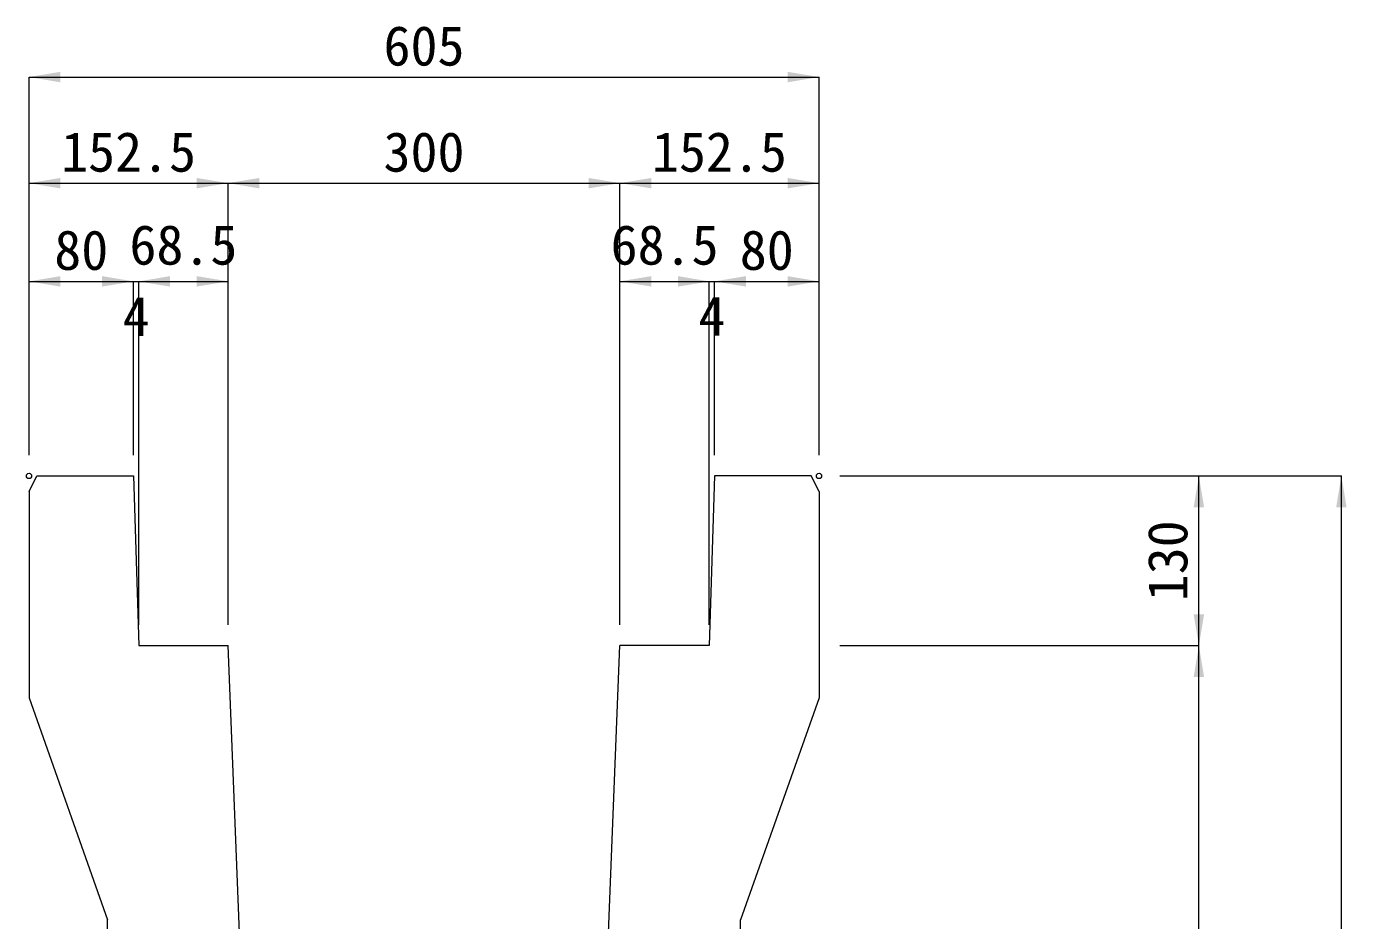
# Model space of a CAD drawing. Units: millimetres at full size; some dimension numbers follow another scale. Extents: x 190759 to 276146, y -52712 to -16236.
# Drawn here: x 243734 to 244746, y -29873 to -29188 of the extents above; entities that cross this region are included whole.
import ezdxf
from ezdxf.enums import TextEntityAlignment as Align

# ---------------------------------------------------------------- set-up
doc = ezdxf.new("R2010")
doc.units = ezdxf.units.MM
doc.header["$LTSCALE"] = 18
for name, color, linetype, lineweight in [('寸法線', 7, 'Continuous', 9), ('本体', 2, 'Continuous', 13), ('補助線', 8, 'Continuous', 13)]:
    doc.layers.add(name, color=color, linetype=linetype, lineweight=lineweight)
doc.styles.add('ＭＳ ゴシック', font='')
doc.styles.get('ＭＳ ゴシック').set_extended_font_data('MS Gothic')

# ---------------------------------------------------------------- blocks, each defined once
blk = doc.blocks.new('filled_arrow')
at = {"color": 0, "linetype": 'Continuous', "lineweight": -2}
blk.add_solid([(7.5, 1.25), (0, 0), (7.5, -1.25)], dxfattribs=at)

msp = doc.modelspace()

# ---------------------------------------------------------------- linework, layer by layer
at = {"layer": '寸法線'}
for p, q in [((243736.48, -29227.17), (244341.48, -29227.17)), ((243736.48, -29516.68), (243736.48, -29227.17)), ((244341.48, -29516.68), (244341.48, -29227.17)), ((243736.48, -29308.43), (243888.98, -29308.43)), ((243736.48, -29516.68), (243736.48, -29308.43)), ((243888.98, -29308.43), (244188.98, -29308.43)), ((243888.98, -29646.68), (243888.98, -29308.43)), ((243888.98, -29646.68), (243888.98, -29308.43)), ((244188.98, -29646.68), (244188.98, -29308.43)), ((244188.98, -29308.43), (244341.48, -29308.43)), ((244188.98, -29646.68), (244188.98, -29308.43)), ((244341.48, -29516.68), (244341.48, -29308.43)), ((243736.48, -29383.65), (243816.48, -29383.65)), ((243736.48, -29516.68), (243736.48, -29383.65)), ((243768.48, -29383.65), (243868.48, -29383.65)), ((243816.48, -29516.68), (243816.48, -29383.65)), ((243816.48, -29516.68), (243816.48, -29383.65)), ((243820.48, -29646.68), (243820.48, -29383.65)), ((243820.48, -29383.65), (243888.98, -29383.65)), ((243820.48, -29646.68), (243820.48, -29383.65)), ((243888.98, -29646.68), (243888.98, -29383.65)), ((244188.98, -29383.65), (244257.49, -29383.65)), ((244188.98, -29646.68), (244188.98, -29383.65)), ((244209.49, -29383.65), (244309.49, -29383.65)), ((244257.49, -29646.68), (244257.49, -29383.65)), ((244257.49, -29646.68), (244257.49, -29383.65)), ((244261.49, -29516.68), (244261.49, -29383.65)), ((244261.49, -29383.65), (244341.48, -29383.65)), ((244261.49, -29516.68), (244261.49, -29383.65)), ((244341.48, -29516.68), (244341.48, -29383.65)), ((244357.48, -29532.68), (244632.4, -29532.68)), ((244357.48, -29532.68), (244741.53, -29532.68)), ((244632.4, -29662.68), (244632.4, -29532.68)), ((244741.53, -30272.68), (244741.53, -29532.68)), ((244357.48, -29662.68), (244632.4, -29662.68)), ((244357.48, -29662.68), (244632.4, -29662.68)), ((244632.4, -30162.68), (244632.4, -29662.68))]:
    msp.add_line(p, q, dxfattribs=at)
at = {"layer": '本体'}
for p, q in [((243736.48, -29544.68), (243742.48, -29532.68)), ((243742.48, -29532.68), (243816.48, -29532.68)), ((243816.48, -29532.68), (243820.48, -29662.68)), ((244261.49, -29532.68), (244257.49, -29662.68)), ((244335.49, -29532.68), (244261.49, -29532.68)), ((244341.48, -29544.68), (244335.49, -29532.68)), ((243736.48, -29544.68), (243736.48, -29702.68)), ((244341.48, -29544.68), (244341.48, -29702.68)), ((243820.48, -29662.68), (243888.98, -29662.68)), ((243907.06, -30114.68), (243888.98, -29662.68)), ((244170.9, -30114.68), (244188.98, -29662.68)), ((244257.49, -29662.68), (244188.98, -29662.68)), ((243736.48, -29702.68), (243796.49, -29872.68)), ((244341.48, -29702.68), (244281.48, -29872.68)), ((243799.72, -30247.41), (243796.49, -29872.68)), ((244278.25, -30247.41), (244281.48, -29872.68))]:
    msp.add_line(p, q, dxfattribs=at)
at = {"layer": '補助線'}
for centre in [(243736.48, -29532.68), (244341.48, -29532.68)]:
    msp.add_circle(centre, 2, dxfattribs=at)

# ---------------------------------------------------------------- block references
at = {"layer": '寸法線', "xscale": 3.2, "yscale": 3.2}
for p in [(243736.48, -29227.17), (243736.48, -29308.43), (243888.98, -29308.43), (244188.98, -29308.43), (243736.48, -29383.65), (243820.48, -29383.65), (243820.48, -29383.65), (244188.98, -29383.65), (244261.49, -29383.65), (244261.49, -29383.65)]:
    msp.add_blockref('filled_arrow', p, dxfattribs=at)
for p, rotation in [((244341.48, -29227.17), 180), ((243888.98, -29308.43), 180), ((244188.98, -29308.43), 180), ((244341.48, -29308.43), 180), ((243816.48, -29383.65), 180), ((243816.48, -29383.65), 180), ((243888.98, -29383.65), 180), ((244257.49, -29383.65), 180), ((244257.49, -29383.65), 180), ((244341.48, -29383.65), 180), ((244632.4, -29532.68), 270), ((244741.53, -29532.68), 270), ((244632.4, -29662.68), 90), ((244632.4, -29662.68), 270)]:
    msp.add_blockref('filled_arrow', p, dxfattribs=dict(at, rotation=rotation))

# ---------------------------------------------------------------- texts
at = {"layer": '寸法線', "style": 'ＭＳ ゴシック'}
for s, p in [('605', (244038.98, -29203.17)), ('152.5', (243812.73, -29284.43)), ('300', (244038.98, -29284.43)), ('152.5', (244265.23, -29284.43)), ('80', (243776.48, -29359.65)), ('68.5', (243854.73, -29355.65)), ('68.5', (244223.23, -29355.65)), ('80', (244301.48, -29359.65)), ('4', (243818.48, -29410.42)), ('4', (244259.49, -29410.17))]:
    msp.add_text(s, height=30.38, dxfattribs=at).set_placement(p, align=Align.MIDDLE_CENTER)
msp.add_text('130', height=30.38, rotation=90, dxfattribs=at).set_placement((244608.4, -29597.68), align=Align.MIDDLE_CENTER)

doc.saveas('drawing.dxf')
